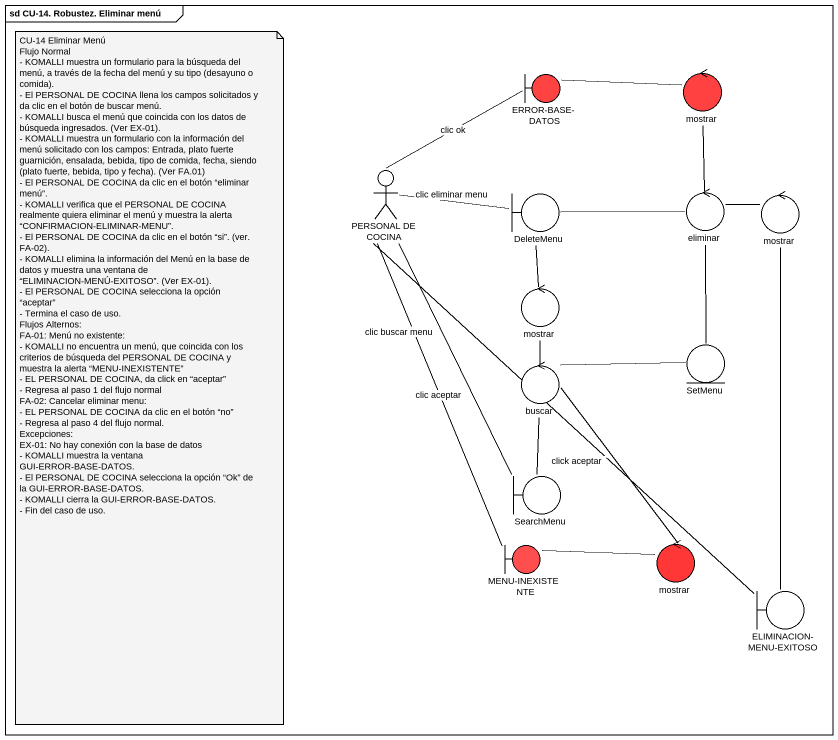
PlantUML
@startuml
mainframe sd CU-14. Robustez. Eliminar menú
boundary "ERROR-BASE-DATOS" as ERROR_BASE_DATOS #FF4343
control mostrar #FF4141
actor "PERSONAL DE COCINA" as PERSONAL_DE_COCINA
boundary DeleteMenu
control eliminar
control "mostrar" as mostrar_2
control "mostrar" as mostrar_3
control buscar
entity SetMenu
boundary SearchMenu
boundary "MENU-INEXISTENTE" as MENU_INEXISTENTE #FF4E4E
control "mostrar" as mostrar_4 #FF3737
boundary "ELIMINACION-MENU-EXITOSO" as ELIMINACION_MENU_EXITOSO
ERROR_BASE_DATOS -- PERSONAL_DE_COCINA : clic ok
mostrar -left- ERROR_BASE_DATOS
PERSONAL_DE_COCINA -right- DeleteMenu : clic eliminar menu
DeleteMenu -right- eliminar
eliminar -up- mostrar
eliminar -right- mostrar_2
eliminar -- SetMenu
mostrar_2 -- ELIMINACION_MENU_EXITOSO
mostrar_3 -up- DeleteMenu
buscar -up- mostrar_3
buscar -right- SetMenu
buscar -- mostrar_4
SearchMenu -up- PERSONAL_DE_COCINA : clic buscar menu
SearchMenu -up- buscar
MENU_INEXISTENTE -up- PERSONAL_DE_COCINA : clic aceptar
mostrar_4 -left- MENU_INEXISTENTE
ELIMINACION_MENU_EXITOSO -up- PERSONAL_DE_COCINA : click aceptar
note as N1
  CU-14 Eliminar Menú
  Flujo Normal
  - KOMALLI muestra un formulario para la búsqueda del menú, a través de la fecha del menú y su tipo (desayuno o comida).
  - El PERSONAL DE COCINA llena los campos solicitados y da clic en el botón de buscar menú.
  - KOMALLI busca el menú que coincida con los datos de búsqueda ingresados. (Ver EX-01).
  - KOMALLI muestra un formulario con la información del menú solicitado con los campos: Entrada, plato fuerte guarnición, ensalada, bebida, tipo de comida, fecha, siendo (plato fuerte, bebida, tipo y fecha). (Ver FA.01)
  - El PERSONAL DE COCINA da clic en el botón “eliminar menú”.
  - KOMALLI verifica que el PERSONAL DE COCINA realmente quiera eliminar el menú y muestra la alerta “CONFIRMACION-ELIMINAR-MENU”.
  - El PERSONAL DE COCINA da clic en el botón “si”. (ver. FA-02).
  - KOMALLI elimina la información del Menú en la base de datos y muestra una ventana de “ELIMINACION-MENÚ-EXITOSO”. (Ver EX-01).
  - El PERSONAL DE COCINA selecciona la opción “aceptar”
  - Termina el caso de uso.
  Flujos Alternos:
  FA-01: Menú no existente:
  - KOMALLI no encuentra un menú, que coincida con los criterios de búsqueda del PERSONAL DE COCINA y muestra la alerta “MENU-INEXISTENTE”
  - EL PERSONAL DE COCINA, da click en “aceptar”
  - Regresa al paso 1 del flujo normal
  FA-02: Cancelar eliminar menu:
  - EL PERSONAL DE COCINA da clic en el botón “no”
  - Regresa al paso 4 del flujo normal.
  Excepciones:
  EX-01: No hay conexión con la base de datos
  - KOMALLI muestra la ventana GUI-ERROR-BASE-DATOS.
  - El PERSONAL DE COCINA selecciona la opción “Ok” de la GUI-ERROR-BASE-DATOS.
  - KOMALLI cierra la GUI-ERROR-BASE-DATOS.
  - Fin del caso de uso.
end note
@enduml
